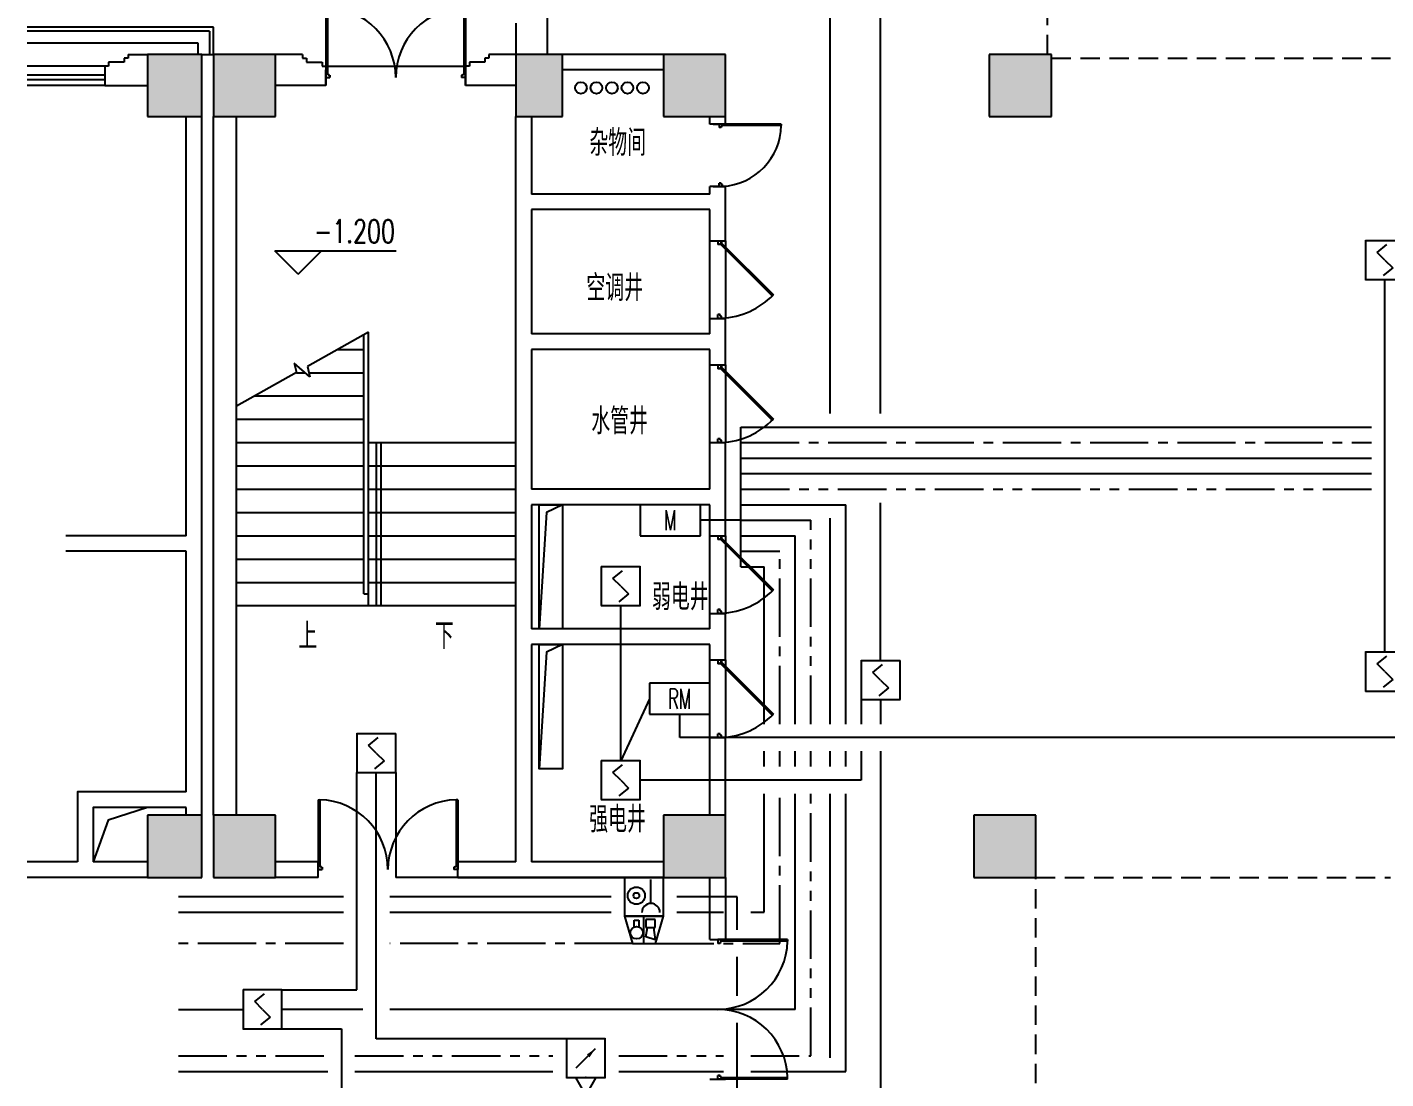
# Model space of a CAD drawing. Extents: x 190999 to 918899, y -200814 to 215286.
# Drawn here: x 686949 to 704460, y 72409 to 85954 of the extents above; entities that cross this region are included whole.
import ezdxf
from ezdxf.enums import TextEntityAlignment as Align

# ---------------------------------------------------------------- set-up
doc = ezdxf.new("R2010")
doc.units = 0
doc.header["$LTSCALE"] = 1000
doc.header["$MEASUREMENT"] = 0
for name, pattern in [('CENTER2', [1.125, 0.75, -0.125, 0.125, -0.125]), ('HIDDEN', [0.375, 0.25, -0.125]), ('PHANTOM2', [1.25, 0.625, -0.125, 0.125, -0.125, 0.125, -0.125])]:
    doc.linetypes.add(name, pattern=pattern)
for name, color, linetype in [('00-EQUIP', 3, 'Continuous'), ('00-WIRE-4', 6, 'Continuous'), ('A-卫生间', 250, 'Continuous'), ('A-墙线', 2, 'Continuous'), ('A-外包装修', 250, 'Continuous'), ('A-外窗', 145, 'Continuous'), ('A-门', 167, 'Continuous'), ('COLUMN', 2, 'Continuous'), ('DIM_ELEV', 3, 'Continuous'), ('DIM_SYMB', 3, 'Continuous'), ('PUB_HATCH', 250, 'Continuous'), ('PUB_TEXT', 7, 'Continuous'), ('STAIR', 5, 'Continuous'), ('房间名称', 7, 'Continuous'), ('洞口线', 165, 'Continuous'), ('电井开洞', 97, 'Continuous'), ('雨水管', 151, 'Continuous')]:
    doc.layers.add(name, color=color, linetype=linetype)
doc.styles.add('_COMPLEX', font='COMPLEX.shx', dxfattribs={"width": 0.5})
doc.styles.add('_TCH_DIM', font='SIMPLEX', dxfattribs={"bigfont": 'GBCBIG'})
doc.styles.get("Standard").update_dxf_attribs({"font": 'simhei.ttf'})
doc.styles.add('XXK', font='romans.shx', dxfattribs={"width": 0.75, "bigfont": 'hzf.shx'})
doc.linetypes.add('4INE', pattern='A,1,-0.15,["4",XXK,S=0.3,R=0,X=-0.1,Y=-0.1],-0.25', length=1.4)
doc.linetypes.add('BIG-DLINE', pattern='A,1,-0.15,["D",XXK,S=0.2,R=0,X=-0.1,Y=-0.09],-0.2', length=1.35)
doc.linetypes.add('XLINE', pattern='A,1,-0.2,["X",XXK,S=0.2,R=0,X=-0.1,Y=-0.09],-0.15', length=1.35)

# ---------------------------------------------------------------- blocks, each defined once
blk = doc.blocks.new('m1800')
at = {"layer": 'A-墙线'}
for p, q in [((-900, -100), (-900, 100)), ((900, -100), (900, 100))]:
    blk.add_line(p, q, dxfattribs=at)
at = {"layer": 'A-门'}
for p, q in [((-900, 900), (-900, 0)), ((-900, 900), (-880, 900)), ((-880, 900), (-880, 50)), ((880, 900), (880, 50)), ((900, 900), (880, 900)), ((900, 900), (900, 0)), ((-900, 50), (-870, 50)), ((-900, 0), (-850, 0)), ((-870, 50), (-870, 30)), ((-870, 30), (-850, 30)), ((-850, 30), (-850, 0)), ((850, 30), (850, 0)), ((870, 30), (850, 30)), ((900, 0), (850, 0)), ((870, 50), (870, 30)), ((900, 50), (870, 50))]:
    blk.add_line(p, q, dxfattribs=at)
for centre, start, end in [((-900, 0), 0, 88.7267), ((900, 0), 91.2733, 180)]:
    blk.add_arc(centre, 900, start, end, dxfattribs=at)
blk = doc.blocks.new('bfm01')
at = {"layer": 'A-墙线'}
for p, q in [((-200, 0), (0, 0)), ((-200, -1000), (0, -1000))]:
    blk.add_line(p, q, dxfattribs=at)
at = {"layer": 'A-门'}
for p, q in [((-200, -1000), (-200, 0)), ((-100, 0), (-100, -50)), ((-70, -50), (-100, -50)), ((-50, -30), (-70, -30)), ((-70, -30), (-70, -50)), ((-64, -44), (-50, -30)), ((-64, -44), (603, -711)), ((-50, 0), (-50, -30)), ((-50, -30), (617, -697)), ((0, 0), (0, -1000)), ((-70, -950), (-100, -950)), ((-100, -1000), (-100, -950)), ((-50, -1000), (-100, -1000)), ((-70, -970), (-70, -950)), ((-50, -970), (-70, -970)), ((-50, -1000), (-50, -970))]:
    blk.add_line(p, q, dxfattribs=at)
blk.add_arc((-100, 0), 1000, 272.866, 315.8103, dxfattribs=at)
blk = doc.blocks.new('m1000')
at = {"layer": 'A-墙线'}
for p, q in [((0, 0), (0, 200)), ((1000, 0), (1000, 200))]:
    blk.add_line(p, q, dxfattribs=at)
at = {"layer": 'A-门'}
for p, q in [((0, 1100), (0, 100)), ((0, 1100), (20, 1100)), ((20, 1100), (20, 150)), ((0, 150), (30, 150)), ((0, 100), (50, 100)), ((30, 150), (30, 130)), ((30, 130), (50, 130)), ((50, 130), (50, 100)), ((950, 130), (950, 100)), ((970, 130), (950, 130)), ((1000, 100), (950, 100)), ((970, 150), (970, 130)), ((1000, 150), (970, 150)), ((1000, 150), (1000, 100))]:
    blk.add_line(p, q, dxfattribs=at)
blk.add_arc((0, 100), 1000, 2.866, 88.854, dxfattribs=at)
blk = doc.blocks.new('_LINKPT1')
at = {"color": 0}
blk.add_line((0, 0), (0, 0), dxfattribs=at)
blk = doc.blocks.new('3S1KCGW2')
for p, q in [((0.5, 0.5), (-0.5, 0.5)), ((-0.5, 0.5), (-0.5, -0.5)), ((-0.2, 0.2), (0.05, 0.4)), ((0.5, -0.5), (0.5, 0.5)), ((0, 0), (-0.2, 0.2)), ((0, 0), (0.2, -0.2)), ((0.2, -0.2), (-0.05, -0.4)), ((-0.5, -0.5), (0.5, -0.5))]:
    blk.add_line(p, q)
at = {"const_width": 0.04, "flags": 128}
blk.add_lwpolyline([(-0.5, -0.5), (-0.5, 0.5), (0.5, 0.5), (0.5, -0.5)], close=True, dxfattribs=at)
at = {"xscale": 0.002, "yscale": 0.002, "zscale": 0.002}
for p in [(0, 0.5), (-0.5, 0), (0.5, 0), (0, -0.5)]:
    blk.add_blockref('_LINKPT1', p, dxfattribs=at)
at = {"flags": 9}
blk.add_attdef('A', (0, 0), '', height=0.00002, dxfattribs=at)
blk = doc.blocks.new('6A2DTKY2')
for p, q in [((0.78, 0.4), (-0.78, 0.4)), ((-0.78, 0.4), (-0.78, -0.4)), ((0.78, -0.4), (0.78, 0.4)), ((-0.78, -0.4), (0.78, -0.4))]:
    blk.add_line(p, q)
at = {"xscale": 0.002, "yscale": 0.002, "zscale": 0.002}
for p in [(0, 0.4), (-0.78, 0), (0.78, 0), (0, -0.4)]:
    blk.add_blockref('_LINKPT1', p, dxfattribs=at)
at = {"style": '_COMPLEX', "width": 0.6, "flags": 8}
blk.add_attdef('$TEXT$', text='', height=0.52, dxfattribs=at).set_placement((0, 0), align=Align.MIDDLE_CENTER)
at = {"flags": 9}
blk.add_attdef('A', (0, 0), '', height=0.00002, dxfattribs=at)
blk = doc.blocks.new('3T1W6ZCM')
for p, q in [((0.5, 0.5), (-0.5, 0.5)), ((-0.5, 0.5), (-0.5, -0.5)), ((0.5, -0.5), (0.5, 0.5)), ((-0.178, 0.172), (-0.178, -0.443)), ((-0.5, -0.5), (0.5, -0.5))]:
    blk.add_line(p, q)
at = {"const_width": 0.04}
blk.add_lwpolyline([(-0.5, 0.5), (-0.5, -0.5), (0.5, -0.5), (0.5, 0.5)], close=True, dxfattribs=at)
for radius in [0.222, 0.074]:
    blk.add_circle((0.197, -0.03), radius)
blk.add_arc((-0.178, 0.403), 0.231, 180, 0)
at = {"xscale": 0.002, "yscale": 0.002, "zscale": 0.002}
for p in [(0, 0.5), (-0.5, 0), (0.5, 0), (0, -0.5)]:
    blk.add_blockref('_LINKPT1', p, dxfattribs=at)
at = {"flags": 9}
blk.add_attdef('A', (0, 0), '', height=0.00002, dxfattribs=at)
blk = doc.blocks.new('6A2OE7N0')
for p, q in [((-0.3, 0.35), (-0.5, -0.35)), ((0.3, 0.35), (-0.3, 0.35)), ((-0.246, -0.061), (-0.286, 0.259)), ((-0.286, 0.259), (-0.046, 0.179)), ((-0.046, 0.179), (-0.086, -0.061)), ((0, 0.35), (0, -0.35)), ((0.5, -0.35), (0.3, 0.35)), ((-0.5, -0.35), (0.5, -0.35)), ((-0.286, -0.061), (-0.286, -0.261)), ((-0.046, -0.061), (-0.286, -0.061)), ((-0.286, -0.261), (-0.046, -0.261)), ((-0.046, -0.261), (-0.046, -0.061)), ((0.13, -0.244), (0.13, -0.072)), ((0.25, -0.244), (0.13, -0.244)), ((0.25, -0.072), (0.25, -0.244))]:
    blk.add_line(p, q)
at = {"const_width": 0.04, "flags": 128}
blk.add_lwpolyline([(-0.5, -0.35), (-0.3, 0.35), (0.3, 0.35), (0.5, -0.35)], close=True, dxfattribs=at)
blk.add_circle((0.19, 0.076), 0.16)
at = {"xscale": 0.002, "yscale": 0.002, "zscale": 0.002}
for p in [(-0.4, 0), (0, 0.35), (0.4, 0), (0, -0.35)]:
    blk.add_blockref('_LINKPT1', p, dxfattribs=at)
at = {"flags": 9}
blk.add_attdef('A', (0, 0), '', height=0.00002, dxfattribs=at)
blk = doc.blocks.new('$VALVE$00000437')
for p in [(0, 0), (87, 124.3)]:
    blk.add_line(p, (0, 124.3))
blk.add_lwpolyline([(-125.2, -72.3), (125.2, 72.3), (125.2, -72.3), (-125.2, 72.3)], close=True)
for p in [(-125.2, 0), (125.2, 0)]:
    blk.add_point(p)
blk = doc.blocks.new('3S2OQ2I8')
for p, q in [((-0.5, 0.5), (0.5, 0.5)), ((-0.5, -0.5), (-0.5, 0.5)), ((0.5, 0.5), (0.5, -0.5)), ((-0.25, -0.25), (0.25, 0.25)), ((0.5, -0.5), (-0.5, -0.5))]:
    blk.add_line(p, q)
at = {"const_width": 0.04, "flags": 128}
blk.add_lwpolyline([(-0.5, -0.5), (-0.5, 0.5), (0.5, 0.5), (0.5, -0.5)], close=True, dxfattribs=at)
blk.add_solid([(0.25, 0.25), (0.021, 0.097), (0.097, 0.029)])
at = {"xscale": 0.002, "yscale": 0.002, "zscale": 0.002}
for p in [(0, 0.5), (-0.5, 0), (0.5, 0), (0, -0.5)]:
    blk.add_blockref('_LINKPT1', p, dxfattribs=at)
at = {"flags": 9}
blk.add_attdef('A', (0, 0), '', height=0.00002, dxfattribs=at)
blk = doc.blocks.new('6A2DRK5Q')
for p, q in [((0.78, 0.4), (-0.78, 0.4)), ((-0.78, 0.4), (-0.78, -0.4)), ((0.78, -0.4), (0.78, 0.4)), ((-0.78, -0.4), (0.78, -0.4))]:
    blk.add_line(p, q)
at = {"xscale": 0.002, "yscale": 0.002, "zscale": 0.002}
for p in [(0, 0.4), (-0.78, 0), (0.78, 0), (0, -0.4)]:
    blk.add_blockref('_LINKPT1', p, dxfattribs=at)
at = {"style": '_COMPLEX', "width": 0.6, "flags": 8}
blk.add_attdef('$TEXT$', text='', height=0.52, dxfattribs=at).set_placement((0, 0), align=Align.MIDDLE_CENTER)
at = {"flags": 9}
blk.add_attdef('A', (0, 0), '', height=0.00002, dxfattribs=at)

msp = doc.modelspace()

# ---------------------------------------------------------------- hatches: boundary and pattern name
at = {"layer": 'PUB_HATCH'}
for points in [[(689198.5, 85603.7), (688498.5, 85603.7), (688498.5, 84803.7), (689198.5, 84803.7)], [(690148.5, 85603.7), (689348.5, 85603.7), (689348.5, 84803.7), (690148.5, 84803.7)], [(693848.5, 85603.7), (693248.5, 85603.7), (693248.5, 84803.7), (693848.5, 84803.7)], [(695948.5, 85603.7), (695148.5, 85603.7), (695148.5, 84803.7), (695948.5, 84803.7)], [(700148.5, 85603.7), (699348.5, 85603.7), (699348.5, 84803.7), (700148.5, 84803.7)], [(689198.5, 75803.7), (688498.5, 75803.7), (688498.5, 75003.7), (689198.5, 75003.7)], [(690148.5, 75803.7), (689348.5, 75803.7), (689348.5, 75003.7), (690148.5, 75003.7)], [(695948.5, 75803.7), (695148.5, 75803.7), (695148.5, 75003.7), (695948.5, 75003.7)], [(699948.5, 75003.7), (699948.5, 75803.7), (699148.5, 75803.7), (699148.5, 75003.7)]]:
    msp.add_hatch(color=256, dxfattribs=at).paths.add_polyline_path(points)

# ---------------------------------------------------------------- linework, layer by layer
at = {"layer": '00-WIRE-4'}
for p, q in [((697948.5, 80978.7), (697948.5, 89173.7)), ((704448.5, 77903.7), (704448.5, 82703.7)), ((696148.5, 79003.7), (696148.5, 80803.7)), ((696148.5, 80403.7), (704273.5, 80403.7)), ((696148.5, 79803.7), (697498.5, 79803.7)), ((697948.5, 77793.7), (697948.5, 79828.7)), ((696148.5, 79603.7), (695628.5, 79603.7)), ((696148.5, 79603.7), (697048.5, 79603.7)), ((696148.5, 79403.7), (696848.5, 79403.7)), ((696848.5, 76978.7), (696848.5, 79403.7)), ((696148.5, 79203.7), (696648.5, 79203.7)), ((694598.5, 76504.8), (694598.5, 78503.7)), ((694968.5, 77303.7), (694598.5, 76504.8)), ((697698.5, 77293.7), (697698.5, 76978.7)), ((697948.5, 77293.7), (697948.5, 76978.7)), ((695358.5, 76803.7), (695358.5, 77103.7)), ((696848.5, 76429.8), (696848.5, 76628.7)), ((697698.5, 76628.7), (697698.5, 76254.8)), ((697948.5, 76628.7), (697948.5, 72128.7)), ((691198.5, 73553.7), (691198.5, 76353.7)), ((691448.5, 72925.1), (691448.5, 76353.7)), ((691698.5, 76353.7), (691698.5, 75003.7)), ((697698.5, 76254.8), (694848.5, 76254.8)), ((696848.5, 73303.7), (696848.5, 76079.8)), ((694648.5, 75003.7), (691698.5, 75003.7)), ((690231.9, 73553.7), (691198.5, 73553.7)), ((688898.5, 73303.7), (689731.9, 73303.7)), ((691273.5, 73303.7), (690231.9, 73303.7)), ((696848.5, 73303.7), (691623.5, 73303.7)), ((690231.9, 73053.7), (690998.5, 73053.7)), ((690998.5, 73053.7), (690998.5, 70763.4)), ((693898.2, 72925.1), (691448.5, 72925.1))]:
    msp.add_line(p, q, dxfattribs=at)
at = {"layer": '00-WIRE-4', "linetype": 'XLINE'}
for p, q in [((697298.5, 80978.7), (697298.5, 87027)), ((697298.5, 76978.7), (697298.5, 79628.7)), ((697298.5, 76429.8), (697298.5, 76628.7)), ((697298.5, 72678.7), (697298.5, 76079.8)), ((691023.5, 74753.7), (688898.5, 74753.7)), ((694473.5, 74753.7), (691623.5, 74753.7)), ((696098.8, 74753.7), (695323.5, 74753.7)), ((696098.8, 74328.7), (696098.8, 74753.7)), ((696098.8, 73478.7), (696098.8, 73978.7)), ((696098.8, 72203.7), (696098.8, 73128.7))]:
    msp.add_line(p, q, dxfattribs=at)
at = {"layer": '00-WIRE-4', "linetype": '4INE'}
for p, q in [((696148.5, 80803.7), (704273.5, 80803.7)), ((696448.5, 76978.7), (696448.5, 79003.7)), ((721548.5, 76803.7), (695358.5, 76803.7)), ((696448.5, 76429.8), (696448.5, 76628.7)), ((696448.5, 74553.7), (696448.5, 76079.8)), ((688898.5, 74553.7), (691023.5, 74553.7)), ((691623.5, 74553.7), (694473.5, 74553.7)), ((695323.5, 74553.7), (695923.8, 74553.7)), ((696273.8, 74553.7), (696448.5, 74553.7))]:
    msp.add_line(p, q, dxfattribs=at)
at = {"layer": '00-WIRE-4', "linetype": 'CENTER2'}
for p, q in [((696148.5, 80603.7), (704273.5, 80603.7)), ((696648.5, 76978.7), (696648.5, 79203.7)), ((696148.5, 79003.7), (696448.5, 79003.7)), ((696648.5, 76429.8), (696648.5, 76628.7)), ((696648.5, 74153.7), (696648.5, 76079.8)), ((691023.5, 74153.7), (688898.5, 74153.7)), ((694753.9, 74153.7), (691623.5, 74153.7)), ((695048.5, 74153.7), (696648.5, 74153.7))]:
    msp.add_line(p, q, dxfattribs=at)
at = {"layer": '00-WIRE-4', "linetype": 'BIG-DLINE'}
for p, q in [((696148.5, 80203.7), (704273.5, 80203.7)), ((697498.5, 76978.7), (697498.5, 79803.7)), ((697498.5, 76429.8), (697498.5, 76628.7)), ((697498.5, 72503.7), (697498.5, 76079.8)), ((688898.5, 72503.7), (690823.5, 72503.7)), ((691173.5, 72503.7), (693723.2, 72503.7)), ((694573.2, 72503.7), (695923.8, 72503.7)), ((696273.8, 72503.7), (697498.5, 72503.7))]:
    msp.add_line(p, q, dxfattribs=at)
at = {"layer": '00-WIRE-4', "linetype": 'PHANTOM2'}
for p, q in [((696148.5, 80003.7), (704273.5, 80003.7)), ((697048.5, 76978.7), (697048.5, 79603.7)), ((697048.5, 76429.8), (697048.5, 76628.7)), ((697048.5, 72703.7), (697048.5, 76079.8)), ((688898.5, 72703.7), (690823.5, 72703.7)), ((691173.5, 72703.7), (693723.2, 72703.7)), ((694573.2, 72703.7), (695923.8, 72703.7)), ((696273.8, 72703.7), (697048.5, 72703.7))]:
    msp.add_line(p, q, dxfattribs=at)
at = {"layer": 'A-卫生间', "linetype": 'HIDDEN'}
for p, q in [((700098.5, 85603.7), (700098.5, 91803.7)), ((700148.5, 85553.7), (704520.6, 85553.7)), ((699948.5, 71603.7), (699948.5, 75003.7)), ((699948.5, 75003.7), (704520.6, 75003.7))]:
    msp.add_line(p, q, dxfattribs=at)
at = {"layer": 'A-墙线'}
for p, q in [((693648.5, 86303.7), (693648.5, 85603.7)), ((693248.5, 86003.7), (693248.5, 85603.7)), ((687998.5, 85503.7), (687998.5, 85453.7)), ((688198.5, 85503.7), (687998.5, 85503.7)), ((688198.5, 85553.7), (688198.5, 85503.7)), ((688248.5, 85553.7), (688198.5, 85553.7)), ((688248.5, 85603.7), (688498.5, 85603.7)), ((688248.5, 85603.7), (688248.5, 85553.7)), ((690498.5, 85603.7), (690148.5, 85603.7)), ((690498.5, 85603.7), (690498.5, 85553.7)), ((690498.5, 85553.7), (690548.5, 85553.7)), ((690548.5, 85553.7), (690548.5, 85503.7)), ((690548.5, 85503.7), (690748.5, 85503.7)), ((690748.5, 85503.7), (690748.5, 85453.7)), ((692848.5, 85503.7), (692648.5, 85503.7)), ((692648.5, 85503.7), (692648.5, 85453.7)), ((692848.5, 85553.7), (692848.5, 85503.7)), ((692898.5, 85553.7), (692848.5, 85553.7)), ((693248.5, 85603.7), (692898.5, 85603.7)), ((692898.5, 85603.7), (692898.5, 85553.7)), ((695148.5, 85603.7), (693848.5, 85603.7)), ((687998.5, 85453.7), (687948.5, 85453.7)), ((687948.5, 85453.7), (687948.5, 85203.7)), ((690748.5, 85453.7), (690798.5, 85453.7)), ((690798.5, 85453.7), (690798.5, 85203.7)), ((692648.5, 85453.7), (692598.5, 85453.7)), ((692598.5, 85453.7), (692598.5, 85203.7)), ((695148.5, 85403.7), (693848.5, 85403.7)), ((687948.5, 85203.7), (688498.5, 85203.7)), ((690798.5, 85203.7), (690148.5, 85203.7)), ((693248.5, 85203.7), (692598.5, 85203.7)), ((688998.5, 79403.7), (688998.5, 84803.7)), ((689198.5, 75803.7), (689198.5, 84803.7)), ((689348.5, 75803.7), (689348.5, 84803.7)), ((689648.5, 75803.7), (689648.5, 84803.7)), ((693248.5, 75203.7), (693248.5, 84803.7)), ((693448.5, 84803.7), (693448.5, 83803.7)), ((695748.5, 84703.7), (695748.5, 84803.7)), ((695948.5, 84703.7), (695948.5, 84803.7)), ((695948.5, 84703.7), (695748.5, 84703.7)), ((695748.5, 83803.7), (695748.5, 83903.7)), ((695948.5, 83903.7), (695748.5, 83903.7)), ((695948.5, 83203.7), (695948.5, 83903.7)), ((695748.5, 83803.7), (693448.5, 83803.7)), ((693448.5, 83603.7), (693448.5, 82003.7)), ((695748.5, 83603.7), (693448.5, 83603.7)), ((695748.5, 83203.7), (695748.5, 83603.7)), ((695748.5, 82003.7), (695748.5, 82203.7)), ((695948.5, 81603.7), (695948.5, 82203.7)), ((695748.5, 82003.7), (693448.5, 82003.7)), ((693448.5, 81803.7), (693448.5, 80003.7)), ((695748.5, 81803.7), (693448.5, 81803.7)), ((695748.5, 81603.7), (695748.5, 81803.7)), ((695748.5, 80003.7), (695748.5, 80603.7)), ((695948.5, 79403.7), (695948.5, 80603.7)), ((695748.5, 80003.7), (693448.5, 80003.7)), ((693448.5, 79803.7), (693448.5, 78203.7)), ((695748.5, 79803.7), (693448.5, 79803.7)), ((695748.5, 79403.7), (695748.5, 79803.7)), ((688998.5, 79403.7), (687448.5, 79403.7)), ((688998.5, 79203.7), (687448.5, 79203.7)), ((688998.5, 76103.7), (688998.5, 79203.7)), ((695748.5, 78203.7), (695748.5, 78403.7)), ((695948.5, 77803.7), (695948.5, 78403.7)), ((695748.5, 78203.7), (693448.5, 78203.7)), ((693448.5, 78003.7), (693448.5, 75203.7)), ((695748.5, 78003.7), (693448.5, 78003.7)), ((695748.5, 77803.7), (695748.5, 78003.7)), ((695748.5, 75803.7), (695748.5, 76803.7)), ((695948.5, 75803.7), (695948.5, 76803.7)), ((688998.5, 75803.7), (688998.5, 75903.7)), ((687598.5, 75203.7), (686948.5, 75203.7)), ((688498.5, 75203.7), (687798.5, 75203.7)), ((690698.5, 75203.7), (690148.5, 75203.7)), ((693248.5, 75203.7), (692498.5, 75203.7)), ((695148.5, 75203.7), (693448.5, 75203.7)), ((688498.5, 75003.7), (686948.5, 75003.7)), ((690698.5, 75003.7), (690148.5, 75003.7)), ((692498.5, 75003.7), (695148.5, 75003.7)), ((695748.5, 74203.7), (695748.5, 75003.7)), ((695948.5, 75003.7), (695948.5, 74203.7))]:
    msp.add_line(p, q, dxfattribs=at)
for points in [[(688998.5, 76103.7), (687598.5, 76103.7), (687598.5, 75203.7)], [(688998.5, 75903.7), (687798.5, 75903.7), (687798.5, 75203.7)]]:
    msp.add_lwpolyline(points, dxfattribs=at)
at = {"layer": 'A-外包装修'}
for p, q in [((689348.5, 85953.7), (686948.5, 85953.7)), ((689298.5, 85903.7), (686948.5, 85903.7)), ((689298.5, 85903.7), (689298.5, 85603.7)), ((689348.5, 85603.7), (689348.5, 85953.7)), ((686948.5, 85753.7), (689148.5, 85753.7)), ((689148.5, 85753.7), (689148.5, 85603.7)), ((689198.5, 85603.7), (689348.5, 85603.7))]:
    msp.add_line(p, q, dxfattribs=at)
at = {"layer": 'A-外窗'}
for p, q in [((687948.5, 85453.7), (686948.5, 85453.7)), ((687948.5, 85333.7), (686948.5, 85333.7)), ((687948.5, 85273.7), (686948.5, 85273.7)), ((687948.5, 85203.7), (686948.5, 85203.7))]:
    msp.add_line(p, q, dxfattribs=at)
at = {"layer": 'A-门'}
msp.add_line((690798.5, 85453.7), (692598.5, 85453.7), dxfattribs=at)
at = {"layer": 'COLUMN'}
for p, q in [((689198.5, 85603.7), (688498.5, 85603.7)), ((688498.5, 85603.7), (688498.5, 84803.7)), ((689198.5, 84803.7), (689198.5, 85603.7)), ((690148.5, 85603.7), (689348.5, 85603.7)), ((689348.5, 85603.7), (689348.5, 84803.7)), ((690148.5, 84803.7), (690148.5, 85603.7)), ((693848.5, 85603.7), (693248.5, 85603.7)), ((693248.5, 85603.7), (693248.5, 84803.7)), ((693848.5, 84803.7), (693848.5, 85603.7)), ((695948.5, 85603.7), (695148.5, 85603.7)), ((695148.5, 85603.7), (695148.5, 84803.7)), ((695948.5, 84803.7), (695948.5, 85603.7)), ((700148.5, 85603.7), (699348.5, 85603.7)), ((699348.5, 85603.7), (699348.5, 84803.7)), ((700148.5, 84803.7), (700148.5, 85603.7)), ((688498.5, 84803.7), (689198.5, 84803.7)), ((689348.5, 84803.7), (690148.5, 84803.7)), ((693248.5, 84803.7), (693848.5, 84803.7)), ((695148.5, 84803.7), (695948.5, 84803.7)), ((699348.5, 84803.7), (700148.5, 84803.7)), ((689198.5, 75803.7), (688498.5, 75803.7)), ((688498.5, 75803.7), (688498.5, 75003.7)), ((689198.5, 75003.7), (689198.5, 75803.7)), ((690148.5, 75803.7), (689348.5, 75803.7)), ((689348.5, 75803.7), (689348.5, 75003.7)), ((690148.5, 75003.7), (690148.5, 75803.7)), ((695948.5, 75803.7), (695148.5, 75803.7)), ((695148.5, 75803.7), (695148.5, 75003.7)), ((695948.5, 75003.7), (695948.5, 75803.7)), ((699948.5, 75803.7), (699148.5, 75803.7)), ((699148.5, 75803.7), (699148.5, 75003.7)), ((699948.5, 75003.7), (699948.5, 75803.7)), ((688498.5, 75003.7), (689198.5, 75003.7)), ((689348.5, 75003.7), (690148.5, 75003.7)), ((695148.5, 75003.7), (695948.5, 75003.7)), ((699148.5, 75003.7), (699948.5, 75003.7))]:
    msp.add_line(p, q, dxfattribs=at)
at = {"layer": 'DIM_ELEV'}
for p, q in [((690441, 82771.8), (690141, 83071.8)), ((690141, 83071.8), (691706, 83071.8)), ((690441, 82771.8), (690741, 83071.8))]:
    msp.add_line(p, q, dxfattribs=at)
at = {"layer": 'DIM_SYMB'}
for points in [[(690548.5, 78503.7, 0, 0, 0), (690548.5, 80903.7, 80, 0, 0), (690548.5, 81203.7, 0, 0, 0)], [(692298.5, 78503.7, 0, 0, 0), (692298.5, 80303.7, 80, 0, 0), (692298.5, 80603.7, 0, 0, 0)]]:
    msp.add_lwpolyline(points, format="xyseb", dxfattribs=at)
at = {"layer": 'STAIR'}
for p, q in [((691348.5, 82024.8), (690559.5, 81582.9)), ((691288.5, 78653.7), (691288.5, 81991.2)), ((691348.5, 78653.7), (691348.5, 82024.8)), ((691348.5, 78653.7), (691348.5, 82024.8)), ((690953.8, 81803.7), (691288.5, 81803.7)), ((690592.7, 81452.1), (690389, 81627.6)), ((690389, 81627.6), (690420.2, 81504.9)), ((690420.2, 81504.9), (689648.5, 81072.8)), ((690418, 81503.7), (690532.8, 81503.7)), ((690559.5, 81582.9), (690592.7, 81452.1)), ((690579.6, 81503.7), (691288.5, 81503.7)), ((689882.3, 81203.7), (691288.5, 81203.7)), ((689648.5, 78503.7), (689648.5, 81072.8)), ((689648.5, 80903.7), (691288.5, 80903.7)), ((689648.5, 80603.7), (691288.5, 80603.7)), ((691348.5, 80603.7), (693248.5, 80603.7)), ((691448.5, 80603.7), (691448.5, 78503.7)), ((691508.5, 80603.7), (691508.5, 78503.7)), ((689648.5, 80303.7), (691288.5, 80303.7)), ((691348.5, 80303.7), (693248.5, 80303.7)), ((689648.5, 80003.7), (691288.5, 80003.7)), ((691348.5, 80003.7), (693248.5, 80003.7)), ((689648.5, 79703.7), (691288.5, 79703.7)), ((691348.5, 79703.7), (693248.5, 79703.7)), ((689648.5, 79403.7), (691288.5, 79403.7)), ((691348.5, 79403.7), (693248.5, 79403.7)), ((689648.5, 79103.7), (691288.5, 79103.7)), ((691348.5, 79103.7), (693248.5, 79103.7)), ((689648.5, 78803.7), (691288.5, 78803.7)), ((691348.5, 78803.7), (693248.5, 78803.7)), ((691288.5, 78653.7), (691348.5, 78653.7)), ((691348.5, 78503.7), (691348.5, 78653.7)), ((689648.5, 78503.7), (691348.5, 78503.7)), ((691348.5, 78503.7), (693248.5, 78503.7))]:
    msp.add_line(p, q, dxfattribs=at)
at = {"layer": '洞口线'}
msp.add_lwpolyline([(688498.5, 75903.7), (687994.4, 75739.5), (687798.5, 75203.7)], dxfattribs=at)
at = {"layer": '电井开洞'}
for points in [[(693848.5, 79803.7), (693643.2, 79705.1), (693548.5, 78203.7)], [(693848.5, 78003.7), (693643.2, 77905.1), (693548.5, 76403.7)]]:
    msp.add_lwpolyline(points, dxfattribs=at)
at = {"layer": '电井开洞', "color": 4}
for points in [[(693548.5, 79803.7), (693848.5, 79803.7), (693848.5, 78203.7), (693548.5, 78203.7)], [(693548.5, 78003.7), (693848.5, 78003.7), (693848.5, 76403.7), (693548.5, 76403.7)]]:
    msp.add_lwpolyline(points, close=True, dxfattribs=at)
at = {"layer": '雨水管'}
for centre in [(694085.5, 85172.2), (694285.5, 85172.2), (694485.5, 85172.2), (694685.5, 85172.2), (694885.5, 85172.2)]:
    msp.add_circle(centre, 75, dxfattribs=at)

# ---------------------------------------------------------------- block references
at = {"layer": '00-EQUIP', "xscale": 500, "yscale": 500, "zscale": 500}
for p in [(704448.5, 82953.7), (694598.5, 78753.7), (697948.5, 77543.7), (704448.5, 77653.7), (694598.5, 76254.8)]:
    msp.add_blockref('3S1KCGW2', p, dxfattribs=at)
for name, p, values in [('6A2DTKY2', (695238.5, 79603.7), {'$TEXT$': 'M'}), ('6A2DRK5Q', (695358.5, 77303.7), {'$TEXT$': 'RM'})]:
    msp.add_blockref(name, p, dxfattribs=at).add_auto_attribs(values)
at = {"layer": '00-EQUIP'}
for name, p, xscale, yscale, zscale, rotation in [('3S1KCGW2', (691448.5, 76603.7), 500, 500, 500, 180), ('3T1W6ZCM', (694898.5, 74753.7), 500, 500, 500, 180), ('6A2OE7N0', (694898.5, 74328.7), 500, 500, 500, 180), ('3S1KCGW2', (689981.9, 73303.7), 500, 500, 500, 180), ('3S2OQ2I8', (694148.2, 72675.1), -500, 500, 500, 270), ('$VALVE$00000437', (694148.2, 72199.8), 1.799999999988358, -1.799999999988358, 1.8, 270)]:
    msp.add_blockref(name, p, dxfattribs=dict(at, xscale=xscale, yscale=yscale, zscale=zscale, rotation=rotation))
at = {"layer": 'A-门'}
for name, p in [('m1800', (691698.5, 85303.7)), ('bfm01', (695948.5, 83203.7)), ('bfm01', (695948.5, 81603.7)), ('bfm01', (695948.5, 79403.7)), ('bfm01', (695948.5, 77803.7)), ('m1800', (691598.5, 75103.7))]:
    msp.add_blockref(name, p, dxfattribs=at)
at = {"layer": 'A-门', "xscale": 0.7999999999992724, "yscale": 0.7999999999992724, "zscale": 0.8, "rotation": 270}
msp.add_blockref('m1000', (695788.5, 84703.7), dxfattribs=at)
at = {"layer": 'A-门', "rotation": 270}
msp.add_blockref('m1800', (695848.5, 73303.7), dxfattribs=at)

# ---------------------------------------------------------------- texts
at = {"layer": 'PUB_TEXT', "style": '_TCH_DIM', "width": 0.705882}
msp.add_text('-1.200', height=297.5, dxfattribs=at).set_placement((690646, 83176.7))
at = {"layer": 'PUB_TEXT', "style": '_TCH_DIM'}
for s, p in [('上', (690444.3, 77943.7)), ('下', (692203.6, 77943.7))]:
    msp.add_text(s, height=337.6, dxfattribs=at).set_placement(p)
at = {"layer": '房间名称', "style": '_TCH_DIM'}
for s, p in [('杂物间', (694195.2, 84296.4)), ('空调井', (694156.1, 82426.8)), ('水管井', (694219.9, 80711.1)), ('弱电井', (695001.5, 78445.8)), ('强电井', (694192.4, 75582.2))]:
    msp.add_text(s, height=337.59, dxfattribs=at).set_placement(p)

doc.saveas('drawing.dxf')
